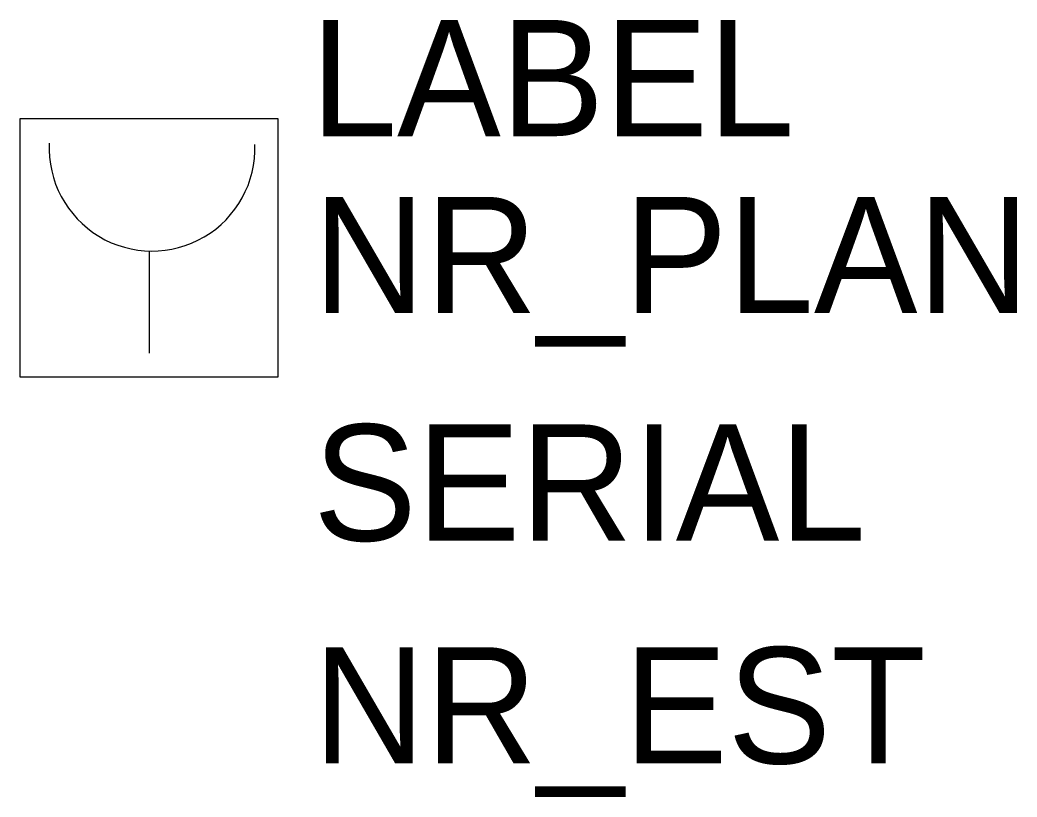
# Model space of a CAD drawing. Header units: millimetres. Extents: x 0 to 1545, y -651 to 553.
import ezdxf

# ---------------------------------------------------------------- set-up
doc = ezdxf.new("R2010")
doc.units = ezdxf.units.MM
doc.header["$LTSCALE"] = 0.25
doc.layers.get('0').update_dxf_attribs({"color": 252})
doc.styles.get("Standard").update_dxf_attribs({"font": 'PM_SMPLX.shx'})

msp = doc.modelspace()

# ---------------------------------------------------------------- linework, layer by layer
msp.add_line((200, 195.1), (200, 37))
msp.add_lwpolyline([(0, 0), (400, 0), (400, 400), (0, 400)], close=True)
msp.add_arc((204.7, 354.4), 159.4, 177.2727, 2.0078)

# ---------------------------------------------------------------- texts
for tag, p, flags in [('LABEL', (450.5, 373), 9), ('NR_PLAN', (454.2, 98.9), 8), ('SERIAL', (454.2, -253.5), 9), ('NR_EST', (454.2, -598.6), 9)]:
    msp.add_attdef(tag, p, 'xx', height=180, dxfattribs=dict(flags=flags))

doc.saveas('drawing.dxf')
